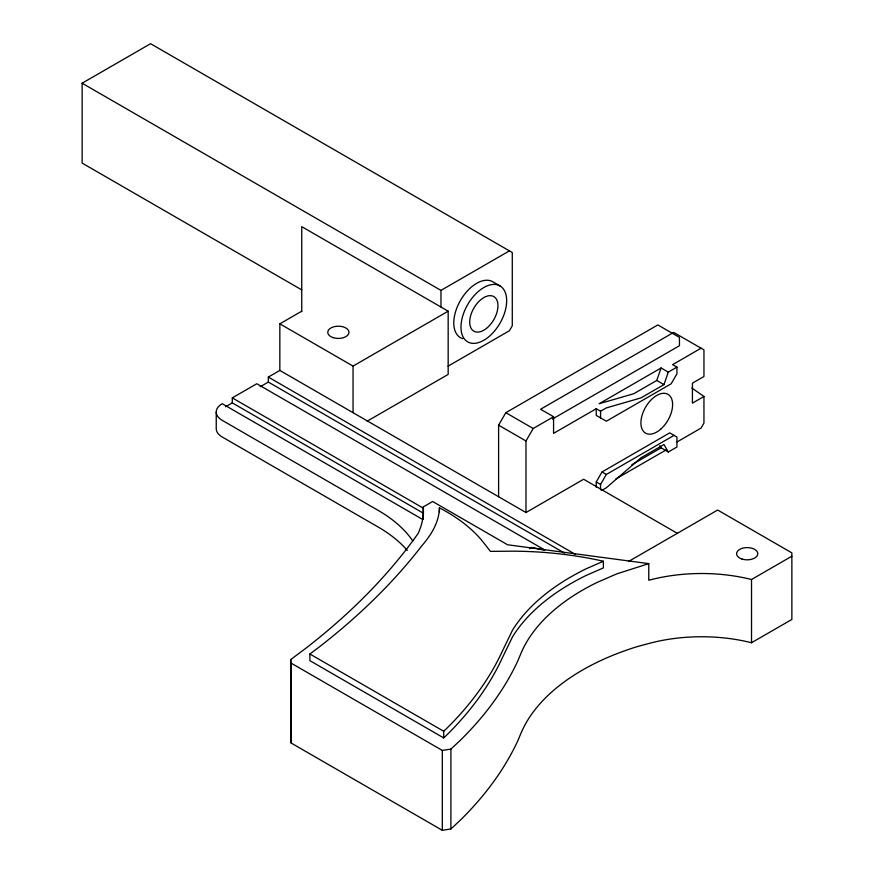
<?xml version="1.0" encoding="UTF-8"?>
<svg xmlns="http://www.w3.org/2000/svg" width="874" height="874" viewBox="0 0 874 874"><rect width="100%" height="100%" fill="white"/><g stroke="black" fill="none" stroke-linecap="round" stroke-linejoin="round"><path stroke-width="1.31" d="M439.425 507.87C439.109 522.521 431.046 535.128 421.76 545.879A919.273 530.736 0 0 1 318.77 647.339L309.877 654.003L309.877 660.657L443.708 737.918L445.904 735.864A538.111 310.674 0 0 0 502.189 658.155L512.546 636.785A248.664 143.565 0 0 1 586.563 575.245L603.366 567.914L603.366 561.261L599.619 560.398A253.733 146.493 0 0 0 512.59 551.177L490.412 551.374L481.902 540.503A184.239 106.366 0 0 0 442.747 509.586L439.425 507.87L439.425 511.858M661.083 367.976L599.116 403.744L633.705 393.759L656.756 380.452L661.083 367.976L668.293 372.127L676.935 367.135L676.935 373.799L671.177 383.784L606.327 421.224L596.232 415.39L596.232 408.737L600.558 411.239L606.327 407.907L640.904 397.921L663.967 384.615L668.293 372.127M498.606 496.727L498.606 425.168L505.817 412.692L657.838 324.92L679.448 337.397L679.448 345.722L552.368 419.094M677.678 533.544L583.635 479.247L525.984 512.535L525.984 440.977L533.195 428.5L553.57 416.734L553.57 433.373L596.232 408.737M596.232 487.277L596.232 481.956L602 471.971L669.735 432.87L676.935 437.033L676.935 447.018L668.293 452L661.083 447.849L659.848 445.707M600.558 489.779L600.558 484.458L606.327 474.473L674.051 435.361M443.708 737.918L443.708 731.265L445.904 729.211A538.111 310.674 0 0 0 502.189 651.491L512.546 630.132A248.664 143.565 0 0 1 586.563 568.592L603.366 561.261M648.77 563.632L507.576 544.764L432.641 501.501L423.18 506.975L423.431 510.361A154.578 89.246 0 0 1 418.1 533.49A902.962 521.319 0 0 1 305.703 648.366L290.681 659.608L291.075 663.115L442.31 750.427L450.897 749.094L459.964 740.649A554.422 320.092 0 0 0 517.954 660.569L520.904 653.523A232.342 134.137 0 0 1 597.073 582.455L616.64 573.923L648.77 563.632L648.77 580.27A125.179 72.269 0 0 1 751.52 579.506L791.866 556.214M290.681 659.608L291.075 742.987L442.31 830.3L450.897 828.967L459.964 820.522A554.422 320.092 0 0 0 517.954 740.442L520.904 733.395A232.342 134.137 0 0 1 637.659 646.498L648.77 643.504A125.179 72.269 0 0 1 751.52 642.74L791.866 619.447L791.866 552.881L717.652 510.034L628.559 561.469M301.748 289.884L82.134 163.088L82.134 83.216L150.568 43.7L512.284 252.531L512.284 325.751L509.4 330.743L448.045 366.173M525.984 512.535L279.844 370.423L279.844 323.828L301.748 311.188M423.628 513.344L232.298 402.87L232.298 397.878L256.792 383.741L544.808 550.019M564.604 553.133L268.318 382.069L268.318 377.076L279.844 370.423M225.568 406.76L232.298 402.87M260.255 386.734L268.318 382.069M82.134 83.216L440.966 290.387L509.4 250.871M279.844 323.828L353.052 366.097L448.165 311.188L448.165 374.422L367.146 421.192M701.068 348.213L672.609 364.644L676.935 367.135M691.902 388.056L703.952 396.468L692.426 403.132L692.426 383.162L703.952 376.497L703.952 349.873L673.69 332.404L540.602 409.24L553.57 416.734M631.858 464.717L661.083 447.849M677.164 441.883L701.068 428.085L703.952 423.092L703.952 396.468M615.831 478.963L666.37 449.782M601.716 490.445L606.327 487.779L640.904 457.834L663.967 444.516L668.293 452M529.535 548.73L531.84 547.386L543.748 550.052M499.983 285.918A32.305 18.649 -60 0 0 461.767 319.808A32.305 18.649 -60 0 0 489.746 335.955A32.305 18.649 -60 0 0 499.983 285.918L492.783 281.756A32.305 18.649 -60 0 0 459.451 302.251A32.305 18.649 -60 0 0 462.717 338.686M656.756 380.452L663.967 384.615M448.165 311.188L301.748 226.65L301.748 311.701M505.817 412.692L533.195 428.5M602 471.971L606.327 474.473M498.606 425.168L525.984 440.977M596.232 481.956L600.558 484.458M268.318 377.076L575.223 554.269M232.298 397.878L423.628 508.351M422.776 519.506L222.204 403.701A20.375 11.766 0 0 0 222.204 420.339L378.158 510.383A154.578 89.246 0 0 1 412.779 540.94M309.877 654.003L443.708 731.265M751.52 579.506L751.52 642.74M600.558 411.239L600.558 417.892M450.897 749.094L450.897 828.967M442.31 750.427L442.31 830.3M440.966 290.387L440.966 307.025M423.18 506.975L423.18 519.08M353.052 366.097L353.052 412.692M291.075 663.115L291.075 742.987M216.239 412.025L216.239 428.664A20.375 11.766 0 0 0 222.204 436.989L378.158 527.022A154.578 89.246 0 0 1 407.317 550.445M487.484 327.531A19.971 11.526 -60 0 0 493.821 296.592A19.971 11.526 -60 0 0 470.19 317.546A19.971 11.526 -60 0 0 487.484 327.531M741.895 559.01A10.597 6.118 0 0 0 757.791 553.712A10.597 6.118 0 0 0 741.895 548.413A10.597 6.118 0 0 0 741.895 559.01M333.06 337.615A10.597 6.118 0 0 0 348.955 332.317A10.597 6.118 0 0 0 333.06 327.018A10.597 6.118 0 0 0 333.06 337.615M660.864 429.047A22.418 12.946 -60 0 0 667.965 394.316A22.418 12.946 -60 0 0 641.45 417.838A22.418 12.946 -60 0 0 660.864 429.047"/></g></svg>
